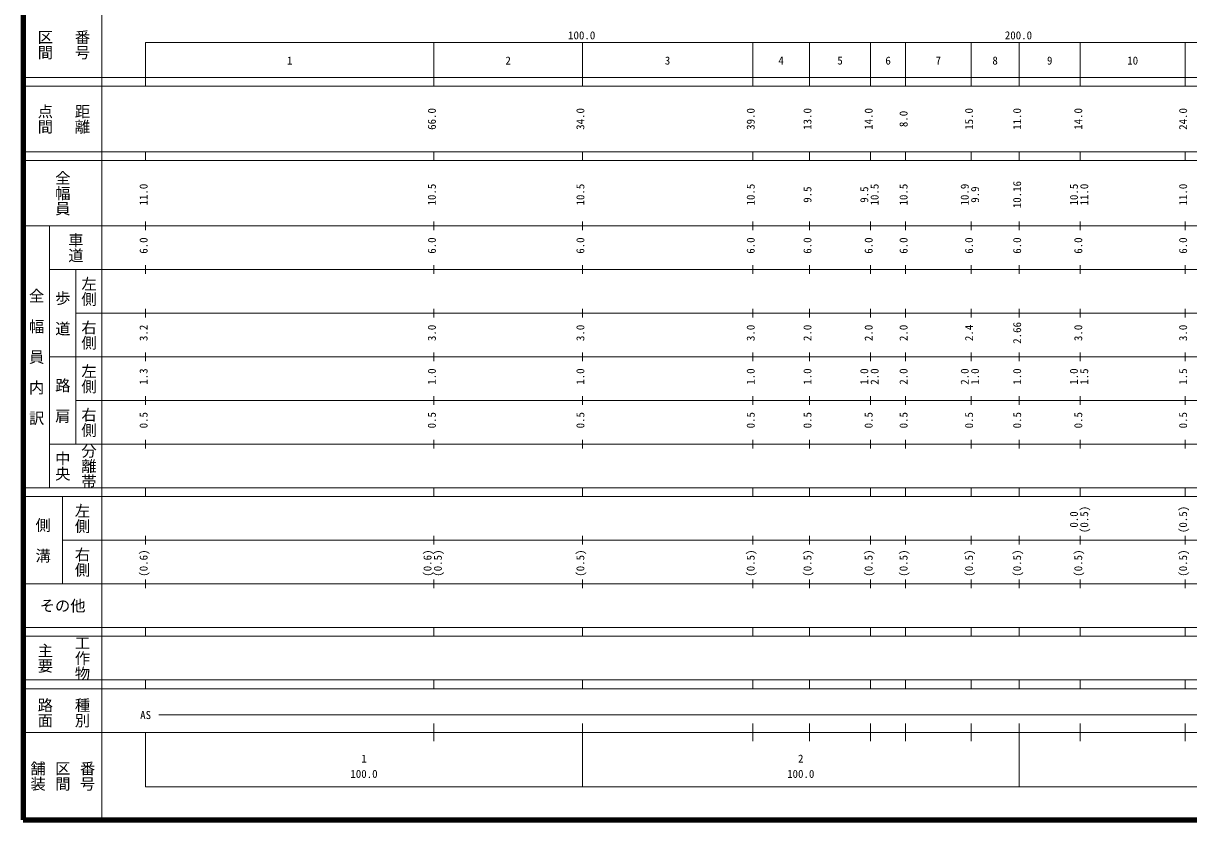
# Model space of a CAD drawing. Units: millimetres on the paper, enlarged 1000 times. Extents: x 40000 to 680000, y 20000 to 380000.
# Drawn here: x 40000 to 306824, y 20000 to 202409 of the extents above; entities that cross this region are included whole.
import ezdxf
from ezdxf.enums import TextEntityAlignment as Align

# ---------------------------------------------------------------- set-up
doc = ezdxf.new("R2010")
doc.units = ezdxf.units.MM
doc.header["$LTSCALE"] = 1000
doc.layers.add('M-TTL', color=2, linetype='Continuous', lineweight=140)
doc.layers.add('M-TTL-BAND', color=7, linetype='Continuous', lineweight=13)
doc.styles.add('@ＭＳ ゴシック', font='')
doc.styles.add('ＭＳ ゴシック', font='')
doc.styles.get('@ＭＳ ゴシック').set_extended_font_data('@MS Gothic')
doc.styles.get('ＭＳ ゴシック').set_extended_font_data('MS Gothic')

msp = doc.modelspace()

# ---------------------------------------------------------------- linework, layer by layer
at = {"layer": 'M-TTL'}
for p, q in [((40000, 380000), (40000, 20000)), ((40000, 20000), (680000, 20000))]:
    msp.add_line(p, q, dxfattribs=at)
at = {"layer": 'M-TTL-BAND'}
for p, q in [((58000, 370000), (58000, 20000)), ((68000, 198000), (579000, 198000)), ((68000, 198000), (68000, 188000)), ((134000, 188000), (134000, 198000)), ((168000, 188000), (168000, 198000)), ((207000, 188000), (207000, 198000)), ((220000, 188000), (220000, 198000)), ((234000, 188000), (234000, 198000)), ((242000, 188000), (242000, 198000)), ((257000, 188000), (257000, 198000)), ((268000, 188000), (268000, 198000)), ((282000, 188000), (282000, 198000)), ((306000, 188000), (306000, 198000)), ((40000, 190000), (579000, 190000)), ((40000, 188000), (579000, 188000)), ((40000, 173000), (579000, 173000)), ((40000, 171000), (579000, 171000)), ((68000, 171000), (68000, 173000)), ((134000, 171000), (134000, 173000)), ((168000, 171000), (168000, 173000)), ((207000, 171000), (207000, 173000)), ((220000, 171000), (220000, 173000)), ((234000, 171000), (234000, 173000)), ((242000, 171000), (242000, 173000)), ((257000, 171000), (257000, 173000)), ((268000, 171000), (268000, 173000)), ((282000, 171000), (282000, 173000)), ((306000, 171000), (306000, 173000)), ((40000, 156000), (579000, 156000)), ((46000, 96000), (46000, 156000)), ((68000, 155000), (68000, 157000)), ((134000, 155000), (134000, 157000)), ((168000, 155000), (168000, 157000)), ((207000, 155000), (207000, 157000)), ((220000, 155000), (220000, 157000)), ((234000, 155000), (234000, 157000)), ((242000, 155000), (242000, 157000)), ((257000, 155000), (257000, 157000)), ((268000, 155000), (268000, 157000)), ((282000, 155000), (282000, 157000)), ((306000, 155000), (306000, 157000)), ((68000, 145000), (68000, 147000)), ((134000, 145000), (134000, 147000)), ((168000, 145000), (168000, 147000)), ((207000, 145000), (207000, 147000)), ((220000, 145000), (220000, 147000)), ((234000, 145000), (234000, 147000)), ((242000, 145000), (242000, 147000)), ((257000, 145000), (257000, 147000)), ((268000, 145000), (268000, 147000)), ((282000, 145000), (282000, 147000)), ((306000, 145000), (306000, 147000)), ((46000, 146000), (579000, 146000)), ((52000, 146000), (52000, 106000)), ((68000, 135000), (68000, 137000)), ((134000, 135000), (134000, 137000)), ((168000, 135000), (168000, 137000)), ((207000, 135000), (207000, 137000)), ((220000, 135000), (220000, 137000)), ((234000, 135000), (234000, 137000)), ((242000, 135000), (242000, 137000)), ((257000, 135000), (257000, 137000)), ((268000, 135000), (268000, 137000)), ((282000, 135000), (282000, 137000)), ((306000, 135000), (306000, 137000)), ((52000, 136000), (579000, 136000)), ((46000, 126000), (579000, 126000)), ((68000, 125000), (68000, 127000)), ((134000, 125000), (134000, 127000)), ((168000, 125000), (168000, 127000)), ((207000, 125000), (207000, 127000)), ((220000, 125000), (220000, 127000)), ((234000, 125000), (234000, 127000)), ((242000, 125000), (242000, 127000)), ((257000, 125000), (257000, 127000)), ((268000, 125000), (268000, 127000)), ((282000, 125000), (282000, 127000)), ((306000, 125000), (306000, 127000)), ((52000, 116000), (579000, 116000)), ((68000, 115000), (68000, 117000)), ((134000, 115000), (134000, 117000)), ((168000, 115000), (168000, 117000)), ((207000, 115000), (207000, 117000)), ((220000, 115000), (220000, 117000)), ((234000, 115000), (234000, 117000)), ((242000, 115000), (242000, 117000)), ((257000, 115000), (257000, 117000)), ((268000, 115000), (268000, 117000)), ((282000, 115000), (282000, 117000)), ((306000, 115000), (306000, 117000)), ((68000, 105000), (68000, 107000)), ((134000, 105000), (134000, 107000)), ((168000, 105000), (168000, 107000)), ((207000, 105000), (207000, 107000)), ((220000, 105000), (220000, 107000)), ((234000, 105000), (234000, 107000)), ((242000, 105000), (242000, 107000)), ((257000, 105000), (257000, 107000)), ((268000, 105000), (268000, 107000)), ((282000, 105000), (282000, 107000)), ((306000, 105000), (306000, 107000)), ((46000, 106000), (579000, 106000)), ((40000, 96000), (579000, 96000)), ((40000, 94000), (579000, 94000)), ((49000, 94000), (49000, 74000)), ((68000, 94000), (68000, 96000)), ((134000, 94000), (134000, 96000)), ((168000, 94000), (168000, 96000)), ((207000, 94000), (207000, 96000)), ((220000, 94000), (220000, 96000)), ((234000, 94000), (234000, 96000)), ((242000, 94000), (242000, 96000)), ((257000, 94000), (257000, 96000)), ((268000, 94000), (268000, 96000)), ((282000, 94000), (282000, 96000)), ((306000, 94000), (306000, 96000)), ((49000, 84000), (579000, 84000)), ((68000, 83000), (68000, 85000)), ((134000, 83000), (134000, 85000)), ((168000, 83000), (168000, 85000)), ((207000, 83000), (207000, 85000)), ((220000, 83000), (220000, 85000)), ((234000, 83000), (234000, 85000)), ((242000, 83000), (242000, 85000)), ((257000, 83000), (257000, 85000)), ((268000, 83000), (268000, 85000)), ((282000, 83000), (282000, 85000)), ((306000, 83000), (306000, 85000)), ((68000, 73000), (68000, 75000)), ((134000, 73000), (134000, 75000)), ((168000, 73000), (168000, 75000)), ((207000, 73000), (207000, 75000)), ((220000, 73000), (220000, 75000)), ((234000, 73000), (234000, 75000)), ((242000, 73000), (242000, 75000)), ((257000, 73000), (257000, 75000)), ((268000, 73000), (268000, 75000)), ((282000, 73000), (282000, 75000)), ((306000, 73000), (306000, 75000)), ((40000, 74000), (579000, 74000)), ((40000, 64000), (579000, 64000)), ((40000, 62000), (579000, 62000)), ((68000, 62000), (68000, 64000)), ((134000, 62000), (134000, 64000)), ((168000, 62000), (168000, 64000)), ((207000, 62000), (207000, 64000)), ((220000, 62000), (220000, 64000)), ((234000, 62000), (234000, 64000)), ((242000, 62000), (242000, 64000)), ((257000, 62000), (257000, 64000)), ((268000, 62000), (268000, 64000)), ((282000, 62000), (282000, 64000)), ((306000, 62000), (306000, 64000)), ((40000, 52000), (579000, 52000)), ((68000, 50000), (68000, 52000)), ((134000, 50000), (134000, 52000)), ((168000, 50000), (168000, 52000)), ((207000, 50000), (207000, 52000)), ((220000, 50000), (220000, 52000)), ((234000, 50000), (234000, 52000)), ((242000, 50000), (242000, 52000)), ((257000, 50000), (257000, 52000)), ((268000, 50000), (268000, 52000)), ((282000, 50000), (282000, 52000)), ((306000, 50000), (306000, 52000)), ((40000, 50000), (579000, 50000)), ((71000, 44000), (565000, 44000)), ((134000, 38000), (134000, 42000)), ((168000, 27500), (168000, 42000)), ((207000, 38000), (207000, 42000)), ((220000, 38000), (220000, 42000)), ((234000, 38000), (234000, 42000)), ((242000, 38000), (242000, 42000)), ((257000, 38000), (257000, 42000)), ((268000, 27500), (268000, 42000)), ((282000, 38000), (282000, 42000)), ((306000, 38000), (306000, 42000)), ((40000, 40000), (579000, 40000)), ((68000, 40000), (68000, 27500)), ((68000, 27500), (579000, 27500))]:
    msp.add_line(p, q, dxfattribs=at)

# ---------------------------------------------------------------- texts
at = {"layer": 'M-TTL-BAND', "style": '@ＭＳ ゴシック'}
for s, p in [('区間', (45000, 197500)), ('番号', (53500, 197500)), ('点間', (45000, 180500)), ('距離', (53500, 180500)), ('全幅員', (49000, 163500)), ('車道', (52000, 151000)), ('左側', (55000, 141000)), ('全\u3000幅\u3000員\u3000内\u3000訳', (43000, 126000)), ('歩\u3000道', (49000, 136000)), ('右側', (55000, 131000)), ('左側', (55000, 121000)), ('路\u3000肩', (49000, 116000)), ('右側', (55000, 111000)), ('中央', (49000, 101000)), ('分離帯', (55000, 101000)), ('左側', (53500, 89000)), ('側\u3000溝', (44500, 84000)), ('右側', (53500, 79000)), ('工作物', (53500, 57000)), ('主要', (45000, 57000)), ('路面', (45000, 44500)), ('種別', (53500, 44500)), ('舗装', (43333, 30000)), ('区間', (49000, 30000)), ('番号', (54667, 30000))]:
    msp.add_text(s, height=2566, rotation=270, dxfattribs=at).set_placement(p, align=Align.MIDDLE_CENTER)
at = {"layer": 'M-TTL-BAND', "style": 'ＭＳ ゴシック'}
for s, p in [('100.0', (167844, 198195)), ('200.0', (267844, 198195)), ('1', (101000, 192405)), ('2', (151000, 192405)), ('3', (187500, 192405)), ('4', (213500, 192405)), ('5', (227000, 192405)), ('6', (238000, 192405)), ('7', (249500, 192405)), ('8', (262500, 192405)), ('9', (275000, 192405)), ('10', (294000, 192405)), ('AS', (68000, 42500)), ('1', (118000, 32523)), ('2', (218000, 32523)), ('100.0', (118000, 29033)), ('100.0', (218000, 29033))]:
    msp.add_text(s, height=1833, dxfattribs=at).set_placement(p, align=Align.BOTTOM_CENTER)
for s, p in [('66.0', (135000, 180500)), ('34.0', (169000, 180500)), ('39.0', (208000, 180500)), ('13.0', (221000, 180500)), ('14.0', (235000, 180500)), ('8.0', (243000, 180500)), ('15.0', (258000, 180500)), ('11.0', (269000, 180500)), ('14.0', (283000, 180500)), ('24.0', (307000, 180500)), ('11.0', (69000, 163174)), ('10.5', (135000, 163174)), ('10.5', (169000, 163174)), ('10.5', (208000, 163174)), ('10.5', (236370, 163174)), ('10.5', (243000, 163174)), ('10.9', (257000, 163174)), ('10.16', (269000, 163174)), ('10.5', (282000, 163174)), ('11.0', (284370, 163174)), ('11.0', (307000, 163174)), ('9.5', (221000, 163174)), ('9.5', (234000, 163174)), ('9.9', (259370, 163174)), ('6.0', (69000, 151500)), ('6.0', (135000, 151500)), ('6.0', (169000, 151500)), ('6.0', (208000, 151500)), ('6.0', (221000, 151500)), ('6.0', (235000, 151500)), ('6.0', (243000, 151500)), ('6.0', (258000, 151500)), ('6.0', (269000, 151500)), ('6.0', (283000, 151500)), ('6.0', (307000, 151500)), ('2.66', (269000, 131500)), ('3.2', (69000, 131500)), ('3.0', (135000, 131500)), ('3.0', (169000, 131500)), ('3.0', (208000, 131500)), ('2.0', (221000, 131500)), ('2.0', (235000, 131500)), ('2.0', (243000, 131500)), ('2.4', (258000, 131500)), ('3.0', (283000, 131500)), ('3.0', (307000, 131500)), ('1.3', (69000, 121500)), ('1.0', (135000, 121500)), ('1.0', (169000, 121500)), ('1.0', (208000, 121500)), ('1.0', (221000, 121500)), ('1.0', (234000, 121500)), ('2.0', (236370, 121500)), ('2.0', (243000, 121500)), ('2.0', (257000, 121500)), ('1.0', (259370, 121500)), ('1.0', (269000, 121500)), ('1.0', (282000, 121500)), ('1.5', (284370, 121500)), ('1.5', (307000, 121500)), ('0.5', (69000, 111500)), ('0.5', (135000, 111500)), ('0.5', (169000, 111500)), ('0.5', (208000, 111500)), ('0.5', (221000, 111500)), ('0.5', (235000, 111500)), ('0.5', (243000, 111500)), ('0.5', (258000, 111500)), ('0.5', (269000, 111500)), ('0.5', (283000, 111500)), ('0.5', (307000, 111500)), ('(0.5)', (284370, 88764)), ('(0.5)', (307000, 88764)), ('0.0', (282000, 88764)), ('(0.6)', (69000, 78764)), ('(0.6)', (134000, 78764)), ('(0.5)', (136370, 78764)), ('(0.5)', (169000, 78764)), ('(0.5)', (208000, 78764)), ('(0.5)', (221000, 78764)), ('(0.5)', (235000, 78764)), ('(0.5)', (243000, 78764)), ('(0.5)', (258000, 78764)), ('(0.5)', (269000, 78764)), ('(0.5)', (283000, 78764)), ('(0.5)', (307000, 78764))]:
    msp.add_text(s, height=1833, rotation=90, dxfattribs=at).set_placement(p, align=Align.BOTTOM_CENTER)
msp.add_text('その他', height=2566, dxfattribs=at).set_placement((49000, 69000), align=Align.MIDDLE_CENTER)

doc.saveas('drawing.dxf')
